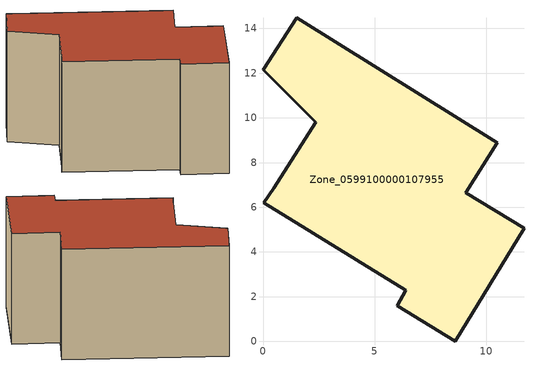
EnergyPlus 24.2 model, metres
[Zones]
Zone_0599100000107955
 floor ground (C_G): 2.36,9.81 0,12.16 1.52,14.48 10.49,8.89 9.07,6.65 11.68,5.06 8.6,0 6,1.6 6.39,2.29 0.04,6.2 0.49,6.84 z0
 wall outside (C_F): 0,12.16 2.36,9.81 0.49,6.84 0.04,6.2 6.39,2.29 6,1.6 8.6,0 11.68,5.06 9.07,6.65 10.49,8.89 1.52,14.48 0,12.16 z0:7.59
 roof outside (C_R): 10.49,8.89 1.52,14.48 0,12.16 2.36,9.81 0.49,6.84 0.04,6.2 6.39,2.29 6,1.6 8.6,0 11.68,5.06 9.07,6.65 z7.59
[BUILDING]
Pand.0599100000107955: North Axis=0; Terrain=City; Loads Convergence Tolerance Value=0.04; Temperature Convergence Tolerance Value=0.4; Solar Distribution=FullExterior; Maximum Number of Warmup Days=25; Minimum Number of Warmup Days=1
[Site:Location]
Rotterdam.The.Hague.AP_ZH_NLD Design_Conditions: Latitude=51.96; Longitude=4.45; Time Zone=1; Elevation=-4.5
[SITE:GROUNDTEMPERATURE:BUILDINGSURFACE]
18, 18, 18, 18, 18, 18, 18, 18, 18, 18, 18, 18
[MATERIAL] Thermal Absorptance=0.9; Solar Absorptance=0.7; Visible Absorptance=0.7
Name | Roughness | Thickness | Conductivity | Density | Specific Heat
G.TC.1946-1964 | MediumSmooth | 0.15 | 1 | 540 | 1210
F.TC.1946-1964 | Rough | 0.3 | 0.857143 | 1920 | 840
R.TC.1946-1964 | MediumRough | 0.2 | 0.235294 | 1500 | 1000
[CONSTRUCTION]
C_G: G.TC.1946-1964
C_F: F.TC.1946-1964
C_R: R.TC.1946-1964
[ZONE]
Zone_0599100000107955: Type=1; Multiplier=1; Ceiling Height=Autocalculate; Volume=Autocalculate; Floor Area=autocalculate; Part of Total Floor Area=Yes
[ZONEINFILTRATION:DESIGNFLOWRATE]
Infil_Zone_0599100000107955: Zone or ZoneList or Space or SpaceList=Zone_0599100000107955; Schedule=AlwaysOn; Design Flow Rate Calculation Method=Flow/Area; Flow Rate per Floor Area=0.003; Constant Term Coefficient=1; Temperature Term Coefficient=0; Velocity Term Coefficient=0; Velocity Squared Term Coefficient=0
[HVACTEMPLATE:ZONE:IDEALLOADSAIRSYSTEM]
Zone_0599100000107955: Maximum Heating Supply Air Temperature=50; Minimum Cooling Supply Air Temperature=13; Maximum Heating Supply Air Humidity Ratio=0.0156; Minimum Cooling Supply Air Humidity Ratio=0.0077; Heating Limit=NoLimit; Cooling Limit=NoLimit; Dehumidification Control Type=ConstantSensibleHeatRatio; Cooling Sensible Heat Ratio=0.7; Dehumidification Setpoint=60; Humidification Control Type=None; Humidification Setpoint=30; Outdoor Air Method=None; Outdoor Air Flow Rate per Person=0.00944; Outdoor Air Flow Rate per Zone Floor Area=0; Outdoor Air Flow Rate per Zone=0; Demand Controlled Ventilation Type=None; Outdoor Air Economizer Type=NoEconomizer; Heat Recovery Type=None; Sensible Heat Recovery Effectiveness=0.7; Latent Heat Recovery Effectiveness=0.65
[ZONECONTROL:THERMOSTAT]
ThermostatControl_Zone_0599100000107955: Zone or ZoneList=Zone_0599100000107955; Control Type Schedule=DualSetpointControlType; Control 1=Thermostat_Zone_0599100000107955; Temperature Difference Between Cutout And Setpoint=0
[THERMOSTATSETPOINT:DUALSETPOINT]
Thermostat_Zone_0599100000107955: Heating Setpoint Temperature Schedule=HeatingSetpoint_Zone_0599100000107955; Cooling Setpoint Temperature Schedule=CoolingSetpoint_Zone_0599100000107955
[SCHEDULE:COMPACT]
HeatingSetpoint_Zone_0599100000107955: Through: 12/31, For: AllDays, Until: 24:00, 21
CoolingSetpoint_Zone_0599100000107955: Through: 12/31, For: AllDays, Until: 24:00, 24
DualSetpointControlType: Through: 12/31, For: AllDays, Until: 24:00, 4
AlwaysOn: Through: 12/31, For: AllDays, Until: 24:00, 1
